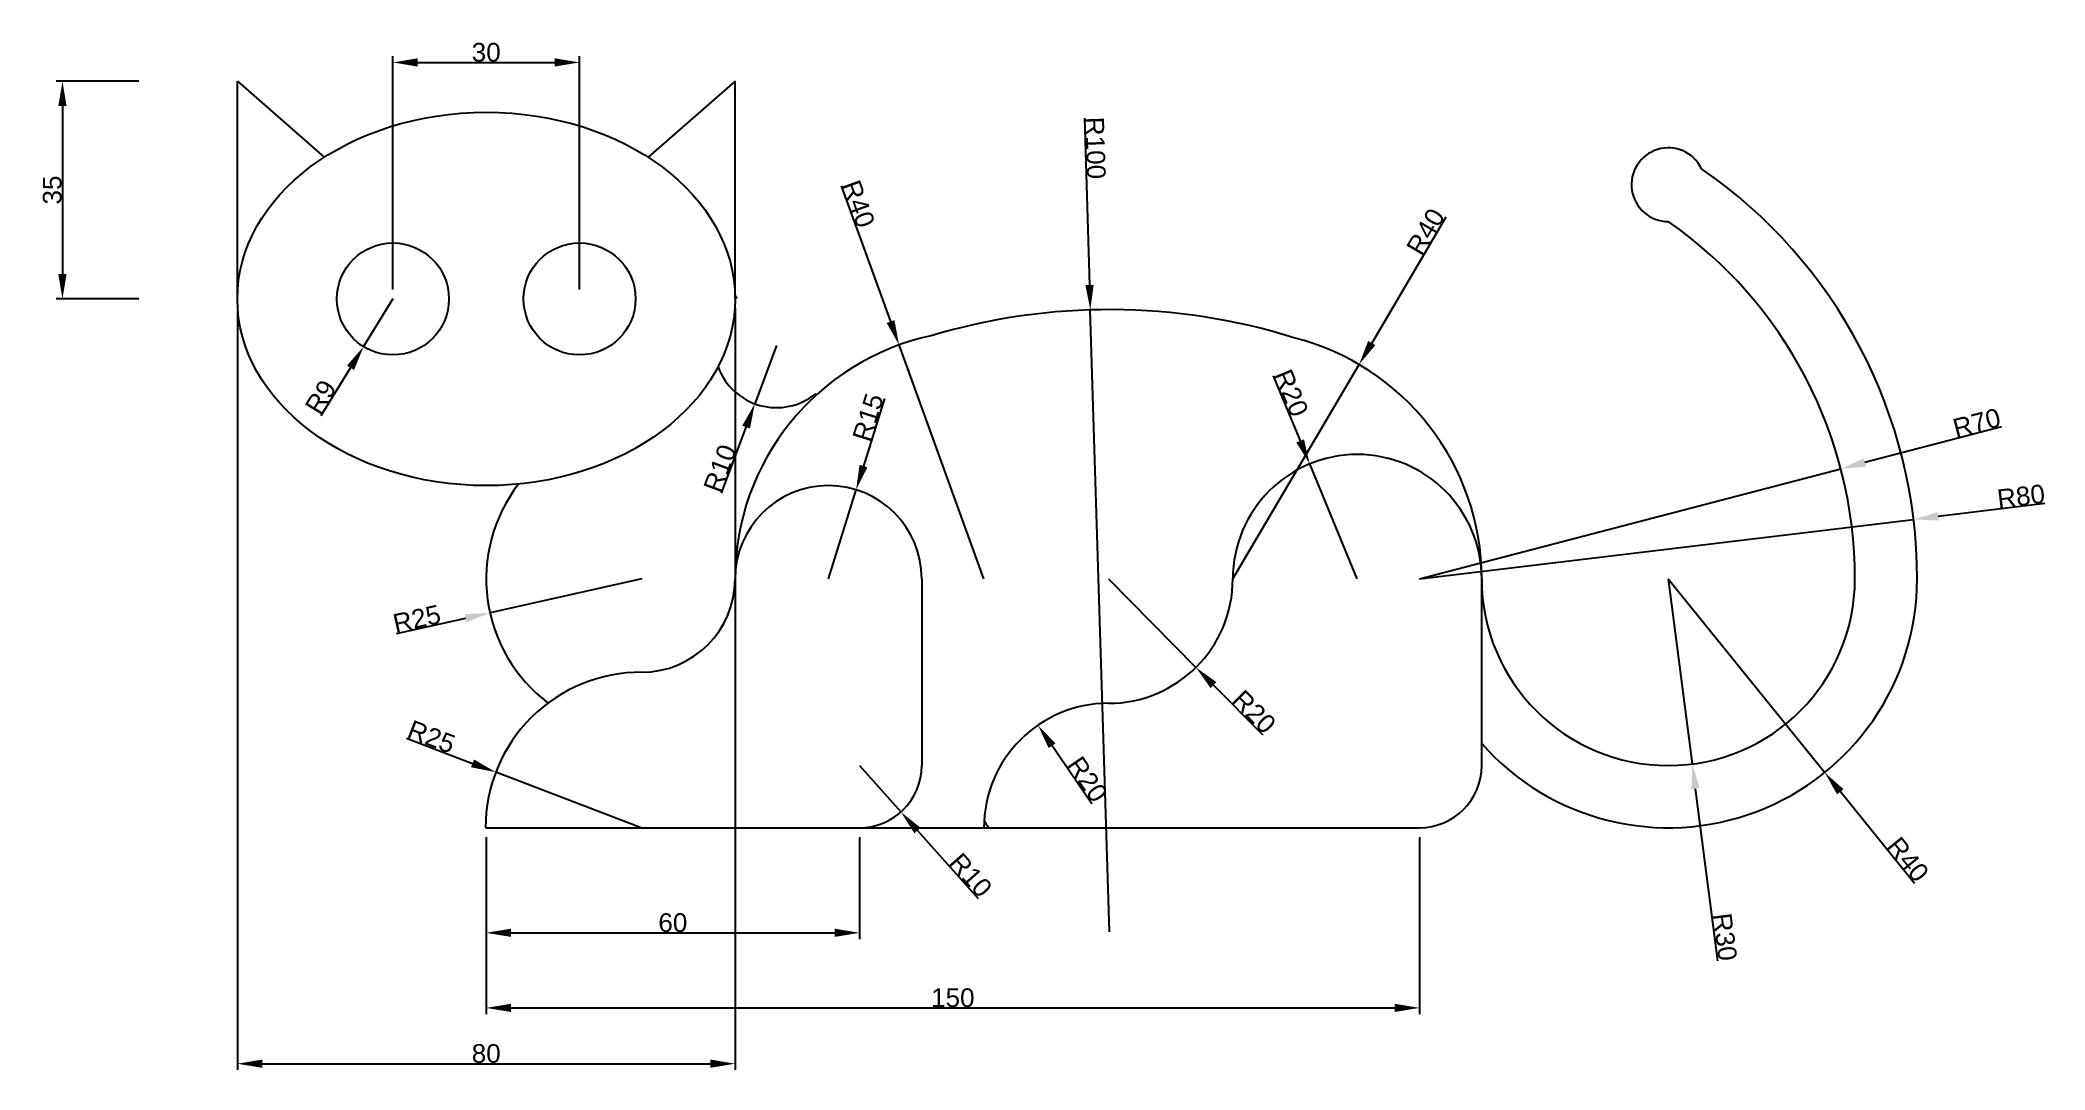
# Model space of a CAD drawing. Header units: millimetres. Extents: x -209 to 113, y 195 to 360.
import ezdxf

# ---------------------------------------------------------------- set-up
doc = ezdxf.new("R2010")
doc.units = ezdxf.units.MM
doc.header["$LTSCALE"] = 5
doc.header["$MEASUREMENT"] = 0
doc.styles.get("Standard").update_dxf_attribs({"font": 'arial.ttf'})
doc.dimstyles.get("Standard").update_dxf_attribs({"dimtxt": 3, "dimasz": 4, "dimexe": 1, "dimexo": 1.5, "dimgap": 0.09, "dimtad": 1, "dimdec": 3, "dimdsep": 46, "dimtxsty": 'Standard', "dimcen": 0.09, "dimclrd": 3, "dimclre": 4, "dimadec": 0, "dimazin": 0, "dimtfac": 1, "dimtdec": 3, "dimtmove": 0, "dimatfit": 3, "dimfxl": 1, "dimtolj": 1, "dimtzin": 0, "dimarcsym": 0})

# ---------------------------------------------------------------- blocks, each defined once
blk = doc.blocks.new('*D2')
at = {"color": 3, "lineweight": -2, "ltscale": 5, "transparency": 16777216}
for p, q in [((-152.52, 318.51), (-157.23, 310.84)), ((-164.06, 299.75), (-159.33, 307.44))]:
    blk.add_line(p, q, dxfattribs=at)
at = {"color": 3, "ltscale": 5, "transparency": 16777216}
blk.add_solid([(-159.9, 307.79), (-158.76, 307.09), (-157.23, 310.84)], dxfattribs=at)
at = {"layer": 'Defpoints', "color": 0, "ltscale": 5, "transparency": 16777216}
for p in [(-152.52, 318.51), (-157.23, 310.84)]:
    blk.add_point(p, dxfattribs=at)
at = {"color": 0, "ltscale": 5, "transparency": 16777216, "insert": (-164.12, 302.74), "char_height": 3, "attachment_point": 5, "rotation": 58.3905}
blk.add_mtext('\\A1;R9', dxfattribs=at)
blk = doc.blocks.new('*D3')
at = {"color": 3, "lineweight": -2, "ltscale": 5, "transparency": 16777216}
for p, q in [((-112.52, 273.51), (-136.91, 268.06)), ((-151.92, 264.71), (-140.82, 267.19))]:
    blk.add_line(p, q, dxfattribs=at)
at = {"color": 3, "ltscale": 5, "transparency": 16777216}
blk.add_solid([(-140.96, 267.84), (-140.67, 266.54), (-136.91, 268.06)], dxfattribs=at)
at = {"layer": 'Defpoints', "color": 0, "ltscale": 5, "transparency": 16777216}
for p in [(-112.52, 273.51), (-136.91, 268.06)]:
    blk.add_point(p, dxfattribs=at)
at = {"color": 0, "ltscale": 5, "transparency": 16777216, "insert": (-148.67, 267.09), "char_height": 3, "attachment_point": 5, "rotation": 12.5887}
blk.add_mtext('\\A1;R25', dxfattribs=at)
blk = doc.blocks.new('*D4')
at = {"color": 3, "lineweight": -2, "ltscale": 5, "transparency": 16777216}
for p, q in [((-150.34, 247.92), (-139.72, 243.86)), ((-112.63, 233.51), (-135.98, 242.44))]:
    blk.add_line(p, q, dxfattribs=at)
at = {"color": 3, "ltscale": 5, "transparency": 16777216}
blk.add_solid([(-139.48, 244.49), (-139.96, 243.24), (-135.98, 242.44)], dxfattribs=at)
at = {"layer": 'Defpoints', "color": 0, "ltscale": 5, "transparency": 16777216}
for p in [(-135.98, 242.44), (-112.63, 233.51)]:
    blk.add_point(p, dxfattribs=at)
at = {"color": 0, "ltscale": 5, "transparency": 16777216, "insert": (-146.32, 248.12), "char_height": 3, "attachment_point": 5, "rotation": 339.0764}
blk.add_mtext('\\A1;R25', dxfattribs=at)
blk = doc.blocks.new('*D5')
at = {"color": 3, "lineweight": -2, "ltscale": 5, "transparency": 16777216}
for p, q in [((52.48, 273.51), (56.34, 243.76)), ((60.44, 212.12), (56.85, 239.79))]:
    blk.add_line(p, q, dxfattribs=at)
at = {"color": 3, "ltscale": 5, "transparency": 16777216}
blk.add_solid([(57.51, 239.87), (56.19, 239.7), (56.34, 243.76)], dxfattribs=at)
at = {"layer": 'Defpoints', "color": 0, "ltscale": 5, "transparency": 16777216}
for p in [(52.48, 273.51), (56.34, 243.76)]:
    blk.add_point(p, dxfattribs=at)
at = {"color": 0, "ltscale": 5, "transparency": 16777216, "insert": (61.58, 215.96), "char_height": 3, "attachment_point": 5, "rotation": 277.381}
blk.add_mtext('\\A1;R30', dxfattribs=at)
blk = doc.blocks.new('*D6')
at = {"color": 3, "lineweight": -2, "ltscale": 5, "transparency": 16777216}
for p, q in [((52.48, 273.51), (77.62, 242.39)), ((92.05, 224.54), (80.14, 239.28))]:
    blk.add_line(p, q, dxfattribs=at)
at = {"color": 3, "ltscale": 5, "transparency": 16777216}
blk.add_solid([(80.65, 239.7), (79.62, 238.86), (77.62, 242.39)], dxfattribs=at)
at = {"layer": 'Defpoints', "color": 0, "ltscale": 5, "transparency": 16777216}
for p in [(52.48, 273.51), (77.62, 242.39)]:
    blk.add_point(p, dxfattribs=at)
at = {"color": 0, "ltscale": 5, "transparency": 16777216, "insert": (91, 228.41), "char_height": 3, "attachment_point": 5, "rotation": 308.9354}
blk.add_mtext('\\A1;R40', dxfattribs=at)
blk = doc.blocks.new('*D7')
at = {"color": 3, "lineweight": -2, "ltscale": 5, "transparency": 16777216}
for p, q in [((106.02, 297.95), (84.08, 292.22)), ((12.48, 273.51), (80.21, 291.21))]:
    blk.add_line(p, q, dxfattribs=at)
at = {"color": 3, "ltscale": 5, "transparency": 16777216}
blk.add_solid([(83.91, 292.86), (84.25, 291.57), (80.21, 291.21)], dxfattribs=at)
at = {"layer": 'Defpoints', "color": 0, "ltscale": 5, "transparency": 16777216}
for p in [(80.21, 291.21), (12.48, 273.51)]:
    blk.add_point(p, dxfattribs=at)
at = {"color": 0, "ltscale": 5, "transparency": 16777216, "insert": (102.06, 298.59), "char_height": 3, "attachment_point": 5, "rotation": 14.6467}
blk.add_mtext('\\A1;R70', dxfattribs=at)
blk = doc.blocks.new('*D8')
at = {"color": 3, "lineweight": -2, "ltscale": 5, "transparency": 16777216}
for p, q in [((113.02, 285.61), (95.88, 283.54)), ((12.48, 273.51), (91.91, 283.07))]:
    blk.add_line(p, q, dxfattribs=at)
at = {"color": 3, "ltscale": 5, "transparency": 16777216}
blk.add_solid([(95.8, 284.21), (95.96, 282.88), (91.91, 283.07)], dxfattribs=at)
at = {"layer": 'Defpoints', "color": 0, "ltscale": 5, "transparency": 16777216}
for p in [(91.91, 283.07), (12.48, 273.51)]:
    blk.add_point(p, dxfattribs=at)
at = {"color": 0, "ltscale": 5, "transparency": 16777216, "insert": (109.18, 286.78), "char_height": 3, "attachment_point": 5, "rotation": 6.8628}
blk.add_mtext('\\A1;R80', dxfattribs=at)
blk = doc.blocks.new('*D9')
at = {"color": 3, "lineweight": -2, "ltscale": 5, "transparency": 16777216}
for p, q in [((-11.02, 306.16), (-6.69, 295.68)), ((2.48, 273.51), (-5.16, 291.99))]:
    blk.add_line(p, q, dxfattribs=at)
at = {"color": 3, "ltscale": 5, "transparency": 16777216}
blk.add_solid([(-6.07, 295.94), (-7.31, 295.43), (-5.16, 291.99)], dxfattribs=at)
at = {"layer": 'Defpoints', "color": 0, "ltscale": 5, "transparency": 16777216}
for p in [(-5.16, 291.99), (2.48, 273.51)]:
    blk.add_point(p, dxfattribs=at)
at = {"color": 0, "ltscale": 5, "transparency": 16777216, "insert": (-8.12, 303.39), "char_height": 3, "attachment_point": 5, "rotation": 292.4747}
blk.add_mtext('\\A1;R20', dxfattribs=at)
blk = doc.blocks.new('*D10')
at = {"color": 3, "lineweight": -2, "ltscale": 5, "transparency": 16777216}
for p, q in [((-37.52, 273.51), (-23.45, 259.29)), ((-12.66, 248.39), (-20.63, 256.45))]:
    blk.add_line(p, q, dxfattribs=at)
at = {"color": 3, "ltscale": 5, "transparency": 16777216}
blk.add_solid([(-20.16, 256.92), (-21.11, 255.98), (-23.45, 259.29)], dxfattribs=at)
at = {"layer": 'Defpoints', "color": 0, "ltscale": 5, "transparency": 16777216}
for p in [(-37.52, 273.51), (-23.45, 259.29)]:
    blk.add_point(p, dxfattribs=at)
at = {"color": 0, "ltscale": 5, "transparency": 16777216, "insert": (-14.09, 252.14), "char_height": 3, "attachment_point": 5, "rotation": 314.6992}
blk.add_mtext('\\A1;R20', dxfattribs=at)
blk = doc.blocks.new('*D11')
at = {"color": 3, "lineweight": -2, "ltscale": 5, "transparency": 16777216}
blk.add_line((-40.15, 237.35), (-46.57, 246.7), dxfattribs=at)
at = {"color": 3, "ltscale": 5, "transparency": 16777216}
blk.add_solid([(-46.02, 247.07), (-47.12, 246.32), (-48.84, 249.99)], dxfattribs=at)
at = {"layer": 'Defpoints', "color": 0, "ltscale": 5, "transparency": 16777216}
for p in [(-48.84, 249.99), (-37.52, 233.51)]:
    blk.add_point(p, dxfattribs=at)
at = {"color": 0, "ltscale": 5, "transparency": 16777216, "insert": (-40.89, 241.29), "char_height": 3, "attachment_point": 5, "rotation": 304.4722}
blk.add_mtext('\\A1;R20', dxfattribs=at)
blk = doc.blocks.new('*D12')
at = {"color": 3, "lineweight": -2, "ltscale": 5, "transparency": 16777216}
for p, q in [((-77.52, 243.51), (-70.86, 236.04)), ((-58.41, 222.07), (-68.2, 233.05))]:
    blk.add_line(p, q, dxfattribs=at)
at = {"color": 3, "ltscale": 5, "transparency": 16777216}
blk.add_solid([(-67.7, 233.5), (-68.7, 232.61), (-70.86, 236.04)], dxfattribs=at)
at = {"layer": 'Defpoints', "color": 0, "ltscale": 5, "transparency": 16777216}
for p in [(-77.52, 243.51), (-70.86, 236.04)]:
    blk.add_point(p, dxfattribs=at)
at = {"color": 0, "ltscale": 5, "transparency": 16777216, "insert": (-59.64, 225.89), "char_height": 3, "attachment_point": 5, "rotation": 311.7025}
blk.add_mtext('\\A1;R10', dxfattribs=at)
blk = doc.blocks.new('*D13')
at = {"color": 3, "lineweight": -2, "ltscale": 5, "transparency": 16777216}
for p, q in [((-73.5, 302.51), (-76.88, 291.65)), ((-82.52, 273.51), (-78.06, 287.83))]:
    blk.add_line(p, q, dxfattribs=at)
at = {"color": 3, "ltscale": 5, "transparency": 16777216}
blk.add_solid([(-77.51, 291.85), (-76.24, 291.45), (-78.06, 287.83)], dxfattribs=at)
at = {"layer": 'Defpoints', "color": 0, "ltscale": 5, "transparency": 16777216}
for p in [(-78.06, 287.83), (-82.52, 273.51)]:
    blk.add_point(p, dxfattribs=at)
at = {"color": 0, "ltscale": 5, "transparency": 16777216, "insert": (-76.14, 299.47), "char_height": 3, "attachment_point": 5, "rotation": 72.731}
blk.add_mtext('\\A1;R15', dxfattribs=at)
blk = doc.blocks.new('*D14')
at = {"color": 3, "lineweight": -2, "ltscale": 5, "transparency": 16777216}
for p, q in [((-90.87, 311.03), (-94.35, 301.66)), ((-99.69, 287.28), (-95.74, 297.91))]:
    blk.add_line(p, q, dxfattribs=at)
at = {"color": 3, "ltscale": 5, "transparency": 16777216}
blk.add_solid([(-96.37, 298.14), (-95.12, 297.68), (-94.35, 301.66)], dxfattribs=at)
at = {"layer": 'Defpoints', "color": 0, "ltscale": 5, "transparency": 16777216}
for p in [(-90.87, 311.03), (-94.35, 301.66)]:
    blk.add_point(p, dxfattribs=at)
at = {"color": 0, "ltscale": 5, "transparency": 16777216, "insert": (-99.93, 291.28), "char_height": 3, "attachment_point": 5, "rotation": 69.6431}
blk.add_mtext('\\A1;R10', dxfattribs=at)
blk = doc.blocks.new('*D15')
at = {"color": 3, "lineweight": -2, "ltscale": 5, "transparency": 16777216}
for p, q in [((16.74, 331.66), (4.81, 311.42)), ((-17.52, 273.51), (2.78, 307.97))]:
    blk.add_line(p, q, dxfattribs=at)
at = {"color": 3, "ltscale": 5, "transparency": 16777216}
blk.add_solid([(4.24, 311.76), (5.39, 311.08), (2.78, 307.97)], dxfattribs=at)
at = {"layer": 'Defpoints', "color": 0, "ltscale": 5, "transparency": 16777216}
for p in [(2.78, 307.97), (-17.52, 273.51)]:
    blk.add_point(p, dxfattribs=at)
at = {"color": 0, "ltscale": 5, "transparency": 16777216, "insert": (13.48, 329.32), "char_height": 3, "attachment_point": 5, "rotation": 59.5018}
blk.add_mtext('\\A1;R40', dxfattribs=at)
blk = doc.blocks.new('*D16')
at = {"color": 3, "lineweight": -2, "ltscale": 5, "transparency": 16777216}
for p, q in [((-80.44, 336.69), (-72.53, 314.87)), ((-57.52, 273.51), (-71.16, 311.11))]:
    blk.add_line(p, q, dxfattribs=at)
at = {"color": 3, "ltscale": 5, "transparency": 16777216}
blk.add_solid([(-71.9, 315.1), (-73.15, 314.64), (-71.16, 311.11)], dxfattribs=at)
at = {"layer": 'Defpoints', "color": 0, "ltscale": 5, "transparency": 16777216}
for p in [(-71.16, 311.11), (-57.52, 273.51)]:
    blk.add_point(p, dxfattribs=at)
at = {"color": 0, "ltscale": 5, "transparency": 16777216, "insert": (-77.67, 333.79), "char_height": 3, "attachment_point": 5, "rotation": 289.9459}
blk.add_mtext('\\A1;R40', dxfattribs=at)
blk = doc.blocks.new('*D17')
at = {"color": 3, "lineweight": -2, "ltscale": 5, "transparency": 16777216}
for p, q in [((-41.37, 347.56), (-40.55, 320.74)), ((-37.36, 216.79), (-40.42, 316.74))]:
    blk.add_line(p, q, dxfattribs=at)
at = {"color": 3, "ltscale": 5, "transparency": 16777216}
blk.add_solid([(-39.88, 320.76), (-41.21, 320.72), (-40.42, 316.74)], dxfattribs=at)
at = {"layer": 'Defpoints', "color": 0, "ltscale": 5, "transparency": 16777216}
for p in [(-40.42, 316.74), (-37.36, 216.79)]:
    blk.add_point(p, dxfattribs=at)
at = {"color": 0, "ltscale": 5, "transparency": 16777216, "insert": (-39.6, 342.77), "char_height": 3, "attachment_point": 5, "rotation": 271.7553}
blk.add_mtext('\\A1;R100', dxfattribs=at)
blk = doc.blocks.new('*D18')
at = {"color": 4, "lineweight": -2, "ltscale": 5, "transparency": 16777216}
for p, q in [((-152.52, 320.01), (-152.52, 357.52)), ((-122.52, 320.01), (-122.52, 357.52))]:
    blk.add_line(p, q, dxfattribs=at)
at = {"color": 3, "lineweight": -2, "ltscale": 5, "transparency": 16777216}
blk.add_line((-148.52, 356.52), (-126.52, 356.52), dxfattribs=at)
at = {"color": 3, "ltscale": 5, "transparency": 16777216}
for points in [[(-148.52, 357.19), (-148.52, 355.86), (-152.52, 356.52)], [(-126.52, 357.19), (-126.52, 355.86), (-122.52, 356.52)]]:
    blk.add_solid(points, dxfattribs=at)
at = {"layer": 'Defpoints', "color": 0, "ltscale": 5, "transparency": 16777216}
for p in [(-122.52, 356.52), (-152.52, 318.51), (-122.52, 318.51)]:
    blk.add_point(p, dxfattribs=at)
at = {"color": 0, "ltscale": 5, "transparency": 16777216, "insert": (-137.52, 358.14), "char_height": 3, "attachment_point": 5}
blk.add_mtext('\\A1;30', dxfattribs=at)
blk = doc.blocks.new('*D19')
at = {"color": 4, "lineweight": -2, "ltscale": 5, "transparency": 16777216}
for p, q in [((-177.52, 317.01), (-177.52, 194.58)), ((-97.52, 317.01), (-97.52, 194.58))]:
    blk.add_line(p, q, dxfattribs=at)
at = {"color": 3, "lineweight": -2, "ltscale": 5, "transparency": 16777216}
blk.add_line((-173.52, 195.58), (-101.52, 195.58), dxfattribs=at)
at = {"color": 3, "ltscale": 5, "transparency": 16777216}
for points in [[(-173.52, 196.25), (-173.52, 194.92), (-177.52, 195.58)], [(-101.52, 196.25), (-101.52, 194.92), (-97.52, 195.58)]]:
    blk.add_solid(points, dxfattribs=at)
at = {"layer": 'Defpoints', "color": 0, "ltscale": 5, "transparency": 16777216}
for p in [(-177.52, 318.51), (-97.52, 318.51), (-97.52, 195.58)]:
    blk.add_point(p, dxfattribs=at)
at = {"color": 0, "ltscale": 5, "transparency": 16777216, "insert": (-137.52, 197.21), "char_height": 3, "attachment_point": 5}
blk.add_mtext('\\A1;80', dxfattribs=at)
blk = doc.blocks.new('*D20')
at = {"color": 4, "lineweight": -2, "ltscale": 5, "transparency": 16777216}
for p, q in [((-193.33, 353.51), (-206.63, 353.51)), ((-193.33, 318.51), (-206.63, 318.51))]:
    blk.add_line(p, q, dxfattribs=at)
at = {"color": 3, "lineweight": -2, "ltscale": 5, "transparency": 16777216}
blk.add_line((-205.63, 349.51), (-205.63, 322.51), dxfattribs=at)
at = {"color": 3, "ltscale": 5, "transparency": 16777216}
for points in [[(-206.3, 349.51), (-204.97, 349.51), (-205.63, 353.51)], [(-206.3, 322.51), (-204.97, 322.51), (-205.63, 318.51)]]:
    blk.add_solid(points, dxfattribs=at)
at = {"layer": 'Defpoints', "color": 0, "ltscale": 5, "transparency": 16777216}
for p in [(-191.83, 353.51), (-205.63, 318.51), (-191.83, 318.51)]:
    blk.add_point(p, dxfattribs=at)
at = {"color": 0, "ltscale": 5, "transparency": 16777216, "insert": (-207.26, 336.01), "char_height": 3, "attachment_point": 5, "rotation": 90}
blk.add_mtext('\\A1;35', dxfattribs=at)
blk = doc.blocks.new('*D21')
at = {"color": 4, "lineweight": -2, "ltscale": 5, "transparency": 16777216}
for p, q in [((-137.52, 232.01), (-137.52, 203.55)), ((12.48, 232.01), (12.48, 203.55))]:
    blk.add_line(p, q, dxfattribs=at)
at = {"color": 3, "lineweight": -2, "ltscale": 5, "transparency": 16777216}
blk.add_line((-133.52, 204.55), (8.48, 204.55), dxfattribs=at)
at = {"color": 3, "ltscale": 5, "transparency": 16777216}
for points in [[(-133.52, 205.22), (-133.52, 203.89), (-137.52, 204.55)], [(8.48, 205.22), (8.48, 203.89), (12.48, 204.55)]]:
    blk.add_solid(points, dxfattribs=at)
at = {"layer": 'Defpoints', "color": 0, "ltscale": 5, "transparency": 16777216}
for p in [(-137.52, 233.51), (12.48, 233.51), (12.48, 204.55)]:
    blk.add_point(p, dxfattribs=at)
at = {"color": 0, "ltscale": 5, "transparency": 16777216, "insert": (-62.52, 206.17), "char_height": 3, "attachment_point": 5}
blk.add_mtext('\\A1;150', dxfattribs=at)
blk = doc.blocks.new('*D22')
at = {"color": 4, "lineweight": -2, "ltscale": 5, "transparency": 16777216}
for p, q in [((-137.52, 232.01), (-137.52, 215.62)), ((-77.52, 232.01), (-77.52, 215.62))]:
    blk.add_line(p, q, dxfattribs=at)
at = {"color": 3, "lineweight": -2, "ltscale": 5, "transparency": 16777216}
blk.add_line((-133.52, 216.62), (-81.52, 216.62), dxfattribs=at)
at = {"color": 3, "ltscale": 5, "transparency": 16777216}
for points in [[(-133.52, 217.29), (-133.52, 215.96), (-137.52, 216.62)], [(-81.52, 217.29), (-81.52, 215.96), (-77.52, 216.62)]]:
    blk.add_solid(points, dxfattribs=at)
at = {"layer": 'Defpoints', "color": 0, "ltscale": 5, "transparency": 16777216}
for p in [(-137.52, 233.51), (-77.52, 233.51), (-77.52, 216.62)]:
    blk.add_point(p, dxfattribs=at)
at = {"color": 0, "ltscale": 5, "transparency": 16777216, "insert": (-107.52, 218.24), "char_height": 3, "attachment_point": 5}
blk.add_mtext('\\A1;60', dxfattribs=at)

msp = doc.modelspace()

# ---------------------------------------------------------------- linework, layer by layer
for p, q in [((-177.5155, 318.507), (-177.5155, 353.507)), ((-177.5155, 353.507), (-163.5472, 341.2847)), ((-97.5155, 353.507), (-111.4839, 341.2847)), ((-97.5155, 318.507), (-97.5155, 353.507))]:
    msp.add_line(p, q)
at = {"ltscale": 5}
for p, q in [((-84.4155, 303.1109), (-84.5543, 303.2813)), ((-67.5155, 273.507), (-67.5155, 243.507)), ((22.4845, 243.507), (22.4845, 273.507)), ((-137.5155, 233.507), (-137.6316, 233.507)), ((-137.5155, 233.507), (-97.5155, 233.507)), ((-97.5155, 233.507), (12.4845, 233.507))]:
    msp.add_line(p, q, dxfattribs=at)
for centre in [(-152.5155, 318.507), (-122.5155, 318.507)]:
    msp.add_circle(centre, 9)
for centre, radius, start, end in [((52.4845, 336.8708), 5.9182, 25.473615, 270), ((12.4845, 273.507), 80, 0, 55.473615), ((12.4845, 273.507), 70, 0, 55.150095), ((-90.8719, 311.0329), 10, 129.180117, 131.633539), ((-37.3613, 216.7851), 100, 72.736782, 106.63945), ((-57.5155, 273.507), 40, 102.240511, 180), ((-17.5155, 273.507), 40, 0, 75.773293), ((-90.8719, 311.0329), 10, 200.15578, 309.180117), ((2.4845, 273.507), 20, 0, 180), ((-112.5155, 273.507), 25, 142.39925, 232.963851), ((-82.5155, 273.507), 15, 0, 180), ((-112.5155, 273.507), 15, 270, 0), ((-37.5155, 273.507), 20, 270, 0), ((52.4845, 273.507), 30, 180, 0), ((52.4845, 273.507), 40, 221.409622, 0), ((-112.6314, 233.507), 25.0003, 89.734511, 180), ((-37.5155, 233.507), 20, 90, 180), ((-77.5155, 243.507), 10, 270, 0), ((12.4845, 243.507), 10, 270, 0), ((12.4845, 273.507), 80, 209.008695, 210)]:
    msp.add_arc(centre, radius, start, end, dxfattribs=at)
msp.add_ellipse((-137.5155, 318.507), major_axis=(-40, 0), ratio=0.75)

# ---------------------------------------------------------------- dimensions: what is measured, and where the dimension line sits
for base, p1, p2, picture, middle in [((-122.5155, 356.5218), (-152.5155, 318.507), (-122.5155, 318.507), '*D18', (-137.5155, 358.1446)), ((-97.5155, 195.5849), (-177.5155, 318.507), (-97.5155, 318.507), '*D19', (-137.5155, 197.2067)), ((12.4845, 204.5521), (-137.5155, 233.507), (12.4845, 233.507), '*D21', (-62.5155, 206.1738)), ((-77.5155, 216.6233), (-137.5155, 233.507), (-77.5155, 233.507), '*D22', (-107.5155, 218.245))]:
    dim = msp.add_linear_dim(base=base, p1=p1, p2=p2, dimstyle='Standard', dxfattribs=at)
    dim.commit()
    dim.dimension.update_dxf_attribs({"geometry": picture, "text_midpoint": middle})
dim = msp.add_aligned_dim(p1=(-191.8264, 353.507), p2=(-191.8264, 318.507), distance=-13.8071, dimstyle='Standard', dxfattribs=at)
dim.commit()
dim.dimension.update_dxf_attribs({"geometry": '*D20', "text_midpoint": (-207.2562, 336.007)})
for center, mpoint, picture, middle in [((-37.3613, 216.7851), (-40.4244, 316.7381), '*D17', (-41.2208, 342.7253)), ((-57.5155, 273.507), (-71.1608, 311.1076), '*D16', (-79.1928, 333.2402)), ((-17.5155, 273.507), (2.7849, 307.9728), '*D15', (14.8741, 328.4976)), ((12.4845, 273.507), (80.2097, 291.207), '*D7', (102.4684, 297.0243)), ((12.4845, 273.507), (91.9113, 283.0664), '*D8', (109.3724, 285.1679)), ((52.4845, 273.507), (56.3385, 243.7556), '*D5', (59.9657, 215.7542)), ((52.4845, 273.507), (77.6222, 242.3928), '*D6', (89.7392, 227.395)), ((-37.5155, 233.507), (-48.8357, 249.995), '*D11', (-42.2309, 240.375)), ((-77.5155, 243.507), (-70.8629, 236.0409), '*D12', (-60.854, 224.8082))]:
    dim = msp.add_radius_dim(center=center, mpoint=mpoint, dimstyle='Standard', dxfattribs=at)
    dim.commit()
    dim.dimension.update_dxf_attribs({"geometry": picture, "text_midpoint": middle, "dimtype": 164})
for center, mpoint, picture, middle in [((-152.5155, 318.507), (-157.2327, 310.8422), '*D2', (-164.1234, 302.7399)), ((-90.8719, 311.0329), (-94.3506, 301.6575), '*D14', (-99.9303, 291.2813)), ((2.4845, 273.507), (-5.161, 291.988), '*D9', (-8.1233, 303.3907)), ((-82.5155, 273.507), (-78.0627, 287.8308), '*D13', (-76.1423, 299.471)), ((-112.5155, 273.507), (-136.9145, 268.0582), '*D3', (-148.6726, 267.0941)), ((-37.5155, 273.507), (-23.4478, 259.2908), '*D10', (-14.0872, 252.1369)), ((-112.6314, 233.507), (-135.983, 242.4352), '*D4', (-146.3188, 248.1231))]:
    dim = msp.add_radius_dim(center=center, mpoint=mpoint, dimstyle='Standard', dxfattribs=at)
    dim.commit()
    dim.dimension.update_dxf_attribs({"geometry": picture, "text_midpoint": middle})

doc.saveas('drawing.dxf')
